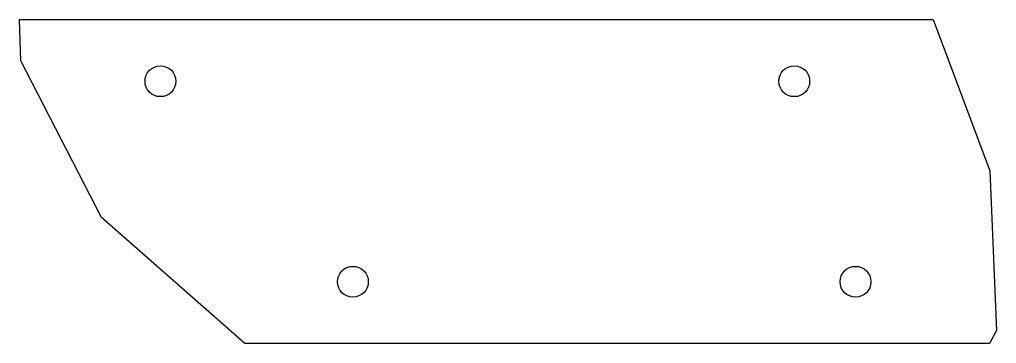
# Model space of a CAD drawing. Header units: millimetres. Extents: x -311.7 to -248.4, y 77.1 to 98.1.
import ezdxf

# ---------------------------------------------------------------- set-up
doc = ezdxf.new("R2010")
doc.units = ezdxf.units.MM
doc.layers.get('0').update_dxf_attribs({"linetype": 'CONTINUOUS'})

msp = doc.modelspace()

# ---------------------------------------------------------------- linework, layer by layer
msp.add_lwpolyline([(-252.498, 98.115), (-248.812, 88.314), (-248.391, 77.957), (-248.832, 77.115), (-297.102, 77.115), (-306.385, 85.278), (-311.621, 95.434), (-311.707, 98.115)], close=True)
for centre in [(-302.575, 94.115), (-261.498, 94.115), (-290.102, 81.115), (-257.527, 81.115)]:
    msp.add_circle(centre, 1)

doc.saveas('drawing.dxf')
